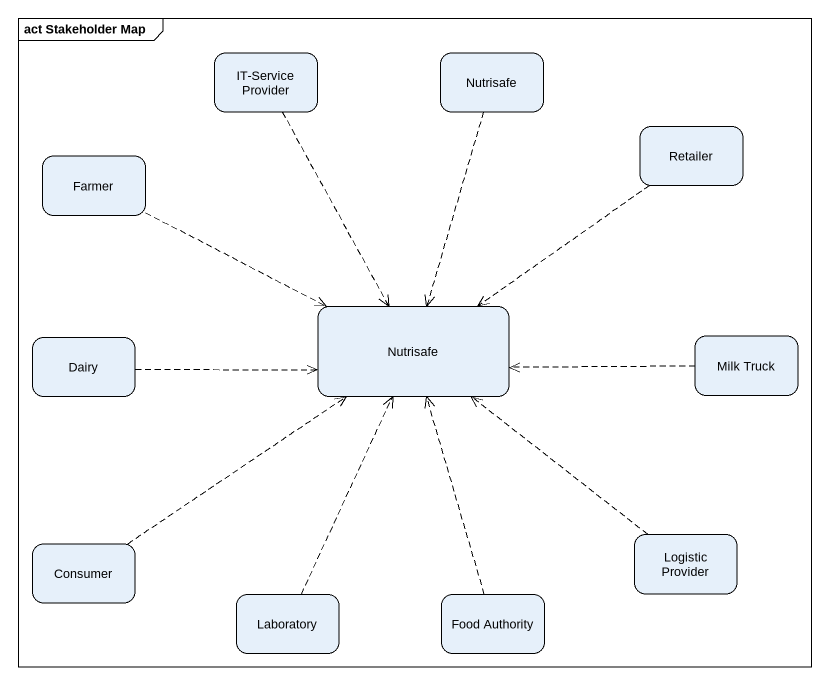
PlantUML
@startuml
mainframe act Stakeholder Map
hide empty description
state "IT-Service Provider" as IT_Service_Provider
state Nutrisafe
state Farmer
state Retailer
state "Nutrisafe" as Nutrisafe_2
state Dairy
state "Milk Truck" as Milk_Truck
state "Logistic Provider" as Logistic_Provider
state Consumer
state Laboratory
state "Food Authority" as Food_Authority
IT_Service_Provider -[dashed]-> Nutrisafe_2
Nutrisafe -[dashed]-> Nutrisafe_2
Farmer -right[dashed]-> Nutrisafe_2
Retailer -[dashed]-> Nutrisafe_2
Dairy -right[dashed]-> Nutrisafe_2
Milk_Truck -left[dashed]-> Nutrisafe_2
Logistic_Provider -up[dashed]-> Nutrisafe_2
Consumer -up[dashed]-> Nutrisafe_2
Laboratory -up[dashed]-> Nutrisafe_2
Food_Authority -up[dashed]-> Nutrisafe_2
@enduml
